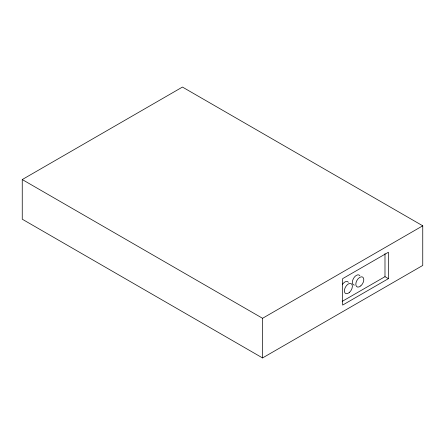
<?xml version="1.0" encoding="UTF-8"?>
<svg xmlns="http://www.w3.org/2000/svg" width="445" height="445" viewBox="0 0 445 445"><rect width="100%" height="100%" fill="white"/><g stroke="black" fill="none" stroke-linecap="round" stroke-linejoin="round"><path stroke-width="0.67" d="M22.25 179.558L182.45 87.064L422.75 225.804L422.75 265.442L262.55 357.936L22.25 219.196L22.25 179.558L262.55 318.292L422.75 225.804M342.188 301.382L384.986 276.673L388.424 278.653L388.424 252.232L342.65 278.653L342.65 305.081L388.424 278.653M384.986 253.633L384.986 276.673M262.55 318.292L262.55 357.936M342.361 284.527A5.663 3.271 -60 0 1 348.407 282.269M354.342 285.134A5.663 3.271 -60 0 1 353.58 278.286A5.663 3.271 -60 0 1 359.872 275.694M349.408 292.432A5.663 3.271 -60 0 0 351.205 283.66A5.663 3.271 -60 0 0 344.502 289.6A5.663 3.271 -60 0 0 349.408 292.432M360.812 285.862A5.663 3.271 -60 0 0 362.675 277.074A5.663 3.271 -60 0 0 355.955 282.942A5.663 3.271 -60 0 0 360.812 285.862"/></g></svg>
